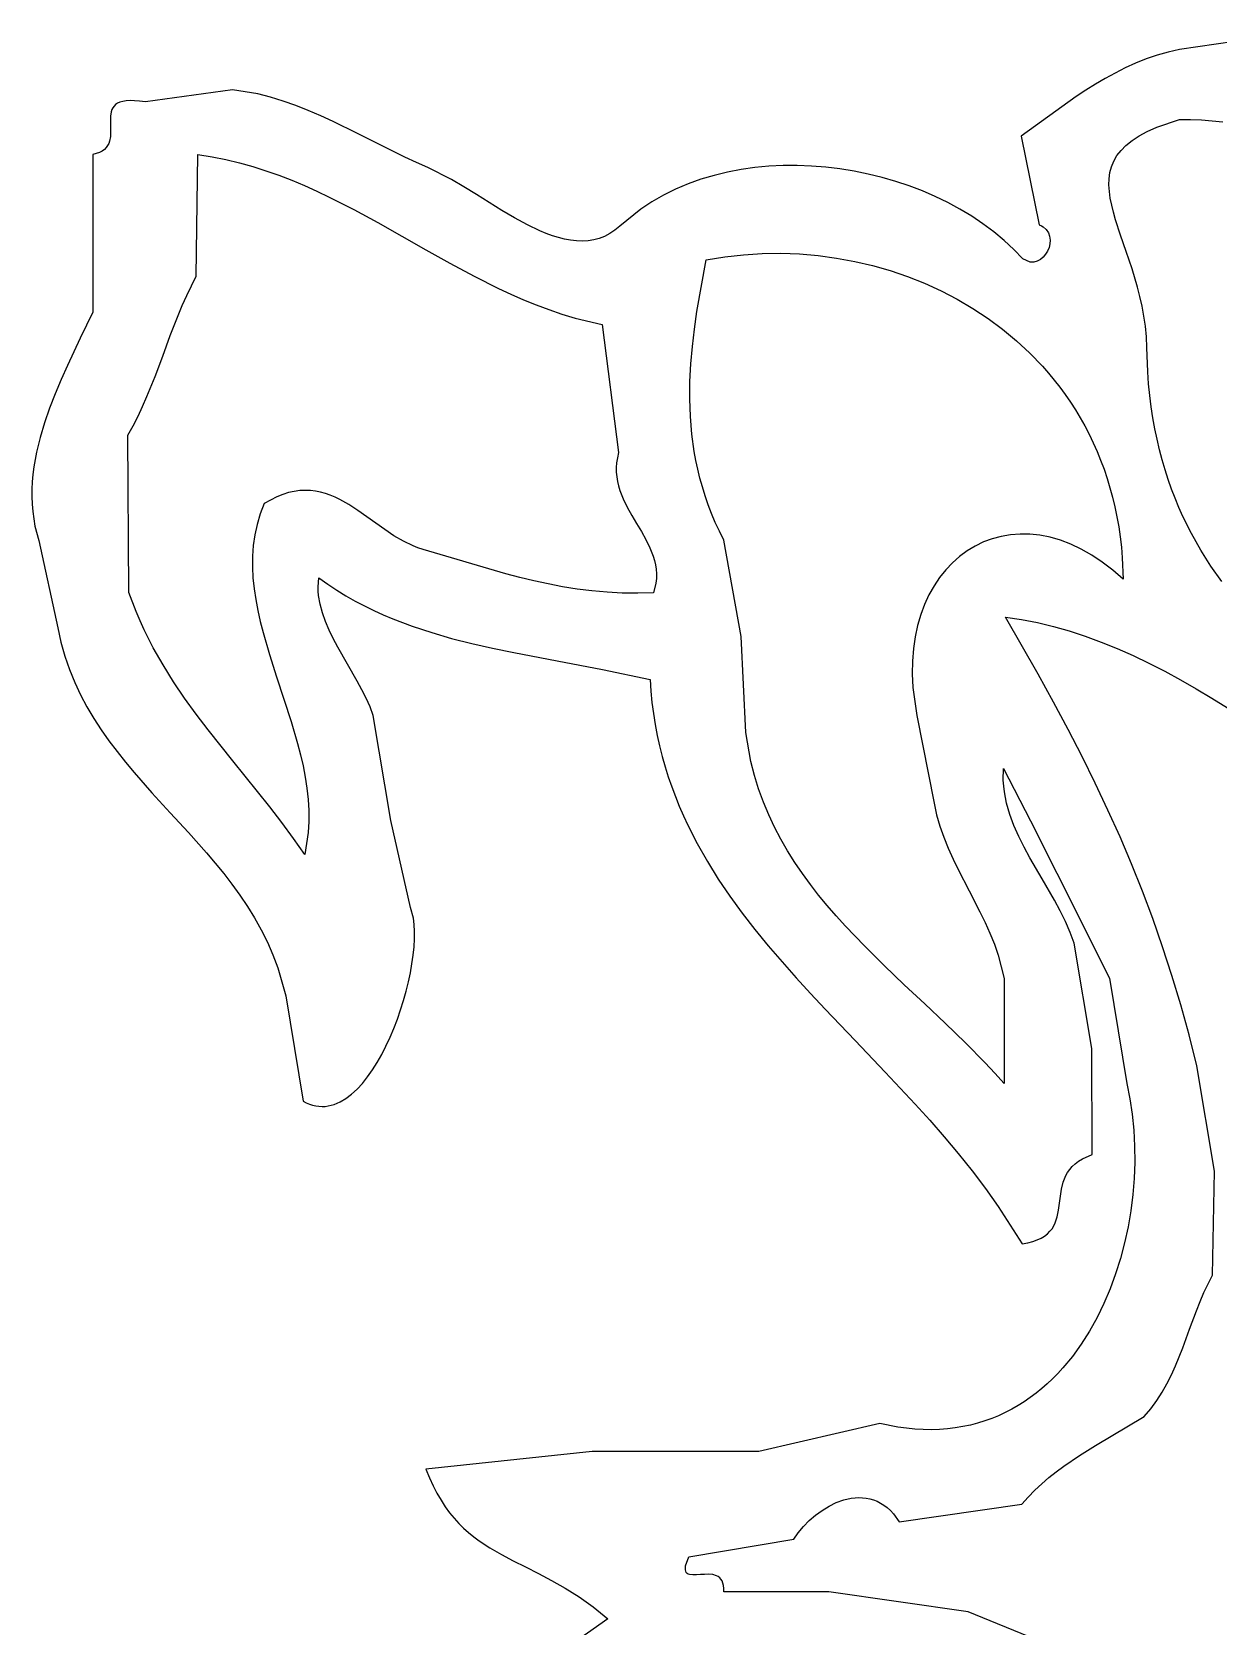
# Model space of a CAD drawing. Extents: x -38.8 to 24, y -17.1 to 3.4.
# Drawn here: x -33.441 to -32.764, y 0.572 to 1.481 of the extents above; entities that cross this region are included whole.
import ezdxf

# ---------------------------------------------------------------- set-up
doc = ezdxf.new("R2010")
doc.units = 0

msp = doc.modelspace()

# ---------------------------------------------------------------- linework, layer by layer
at = {"color": 7, "linetype": 'CONTINUOUS'}
for p, q in [((-32.716435, 1.481447), (-32.786435, 1.471447)), ((-32.805387, 1.466001), (-32.811421, 1.463579)), ((-32.799217, 1.468137), (-32.805387, 1.466001)), ((-32.792903, 1.469962), (-32.799217, 1.468137)), ((-32.786435, 1.471447), (-32.792903, 1.469962)), ((-32.823123, 1.457985), (-32.82881, 1.454866)), ((-32.81733, 1.460898), (-32.823123, 1.457985)), ((-32.811421, 1.463579), (-32.81733, 1.460898)), ((-33.326727, 1.448416), (-33.376435, 1.441447)), ((-33.312271, 1.446042), (-33.326727, 1.448416)), ((-32.839903, 1.448118), (-32.845328, 1.444542)), ((-32.8344, 1.451568), (-32.839903, 1.448118)), ((-32.82881, 1.454866), (-32.8344, 1.451568)), ((-33.39506, 1.438166), (-33.395592, 1.437087)), ((-33.394354, 1.439142), (-33.39506, 1.438166)), ((-33.393451, 1.440005), (-33.394354, 1.439142)), ((-33.392328, 1.440744), (-33.393451, 1.440005)), ((-33.390964, 1.441346), (-33.392328, 1.440744)), ((-33.389335, 1.4418), (-33.390964, 1.441346)), ((-33.387419, 1.442095), (-33.389335, 1.4418)), ((-33.385194, 1.442218), (-33.387419, 1.442095)), ((-33.382636, 1.442159), (-33.385194, 1.442218)), ((-33.379724, 1.441906), (-33.382636, 1.442159)), ((-33.376435, 1.441447), (-33.379724, 1.441906)), ((-33.305054, 1.444193), (-33.312271, 1.446042)), ((-33.297854, 1.441968), (-33.305054, 1.444193)), ((-33.290678, 1.439418), (-33.297854, 1.441968)), ((-33.283533, 1.436592), (-33.290678, 1.439418)), ((-32.845328, 1.444542), (-32.876789, 1.421934)), ((-33.396369, 1.433359), (-33.396428, 1.430576)), ((-33.396428, 1.430576), (-33.39626, 1.424717)), ((-33.395973, 1.435919), (-33.396369, 1.433359)), ((-33.395592, 1.437087), (-33.395973, 1.435919)), ((-33.276426, 1.433539), (-33.283533, 1.436592)), ((-33.269364, 1.430309), (-33.276426, 1.433539)), ((-33.255402, 1.423515), (-33.269364, 1.430309)), ((-32.799387, 1.42699), (-32.786435, 1.431447)), ((-32.786435, 1.431447), (-32.780044, 1.431449)), ((-32.786435, 1.431447), (-32.786435, 1.431447)), ((-32.780044, 1.431449), (-32.773793, 1.431224)), ((-32.773793, 1.431224), (-32.767679, 1.430775)), ((-32.767679, 1.430775), (-32.7617, 1.430108)), ((-33.396909, 1.419083), (-33.397369, 1.417796)), ((-33.396392, 1.421826), (-33.396909, 1.419083)), ((-33.39626, 1.424717), (-33.396392, 1.421826)), ((-33.241705, 1.416607), (-33.255402, 1.423515)), ((-32.876789, 1.421934), (-32.866435, 1.371447)), ((-32.816927, 1.416694), (-32.8135, 1.419443)), ((-32.8135, 1.419443), (-32.809458, 1.422075)), ((-32.809458, 1.422075), (-32.804765, 1.424591)), ((-32.804765, 1.424591), (-32.799387, 1.42699)), ((-33.402574, 1.41267), (-33.406435, 1.411447)), ((-33.406435, 1.411447), (-33.406435, 1.321447)), ((-33.40107, 1.413482), (-33.402574, 1.41267)), ((-33.39982, 1.414412), (-33.40107, 1.413482)), ((-33.398802, 1.415449), (-33.39982, 1.414412)), ((-33.397992, 1.416581), (-33.398802, 1.415449)), ((-33.397369, 1.417796), (-33.397992, 1.416581)), ((-33.347429, 1.341987), (-33.346435, 1.411447)), ((-33.346435, 1.411447), (-33.338418, 1.410199)), ((-33.346435, 1.411447), (-33.346435, 1.411447)), ((-33.338418, 1.410199), (-33.330541, 1.408637)), ((-33.228328, 1.409979), (-33.241705, 1.416607)), ((-33.221778, 1.406895), (-33.228328, 1.409979)), ((-32.823869, 1.407737), (-32.822077, 1.410842)), ((-32.822077, 1.410842), (-32.819774, 1.413828)), ((-32.819774, 1.413828), (-32.816927, 1.416694)), ((-33.330541, 1.408637), (-33.322796, 1.406779)), ((-33.322796, 1.406779), (-33.315174, 1.404648)), ((-33.315174, 1.404648), (-33.307666, 1.402261)), ((-33.307666, 1.402261), (-33.300264, 1.39964)), ((-33.215329, 1.40403), (-33.221778, 1.406895)), ((-33.201778, 1.397157), (-33.215329, 1.40403)), ((-33.04433, 1.401447), (-33.051982, 1.399593)), ((-33.036544, 1.402928), (-33.04433, 1.401447)), ((-33.028645, 1.404042), (-33.036544, 1.402928)), ((-33.020657, 1.404793), (-33.028645, 1.404042)), ((-33.0126, 1.405188), (-33.020657, 1.404793)), ((-33.004497, 1.405231), (-33.0126, 1.405188)), ((-32.99637, 1.404928), (-33.004497, 1.405231)), ((-32.988242, 1.404283), (-32.99637, 1.404928)), ((-32.980132, 1.403304), (-32.988242, 1.404283)), ((-32.972065, 1.401994), (-32.980132, 1.403304)), ((-32.964062, 1.400359), (-32.972065, 1.401994)), ((-32.826538, 1.397696), (-32.826064, 1.401165)), ((-32.826064, 1.401165), (-32.825187, 1.404511)), ((-32.825187, 1.404511), (-32.823869, 1.407737)), ((-33.300264, 1.39964), (-33.292958, 1.396804)), ((-33.292958, 1.396804), (-33.285739, 1.393773)), ((-33.285739, 1.393773), (-33.2786, 1.390567)), ((-33.194747, 1.393015), (-33.201778, 1.397157)), ((-33.187595, 1.388608), (-33.194747, 1.393015)), ((-33.073914, 1.39174), (-33.08081, 1.38834)), ((-33.066796, 1.394745), (-33.073914, 1.39174)), ((-33.059478, 1.397361), (-33.066796, 1.394745)), ((-33.051982, 1.399593), (-33.059478, 1.397361)), ((-32.956145, 1.398405), (-32.964062, 1.400359)), ((-32.948335, 1.396137), (-32.956145, 1.398405)), ((-32.940655, 1.39356), (-32.948335, 1.396137)), ((-32.933128, 1.39068), (-32.940655, 1.39356)), ((-32.826641, 1.394105), (-32.826538, 1.397696)), ((-32.826411, 1.39039), (-32.826641, 1.394105)), ((-33.2786, 1.390567), (-33.27153, 1.387206)), ((-33.27153, 1.387206), (-33.257565, 1.380099)), ((-33.173074, 1.379607), (-33.187595, 1.388608)), ((-33.087461, 1.384541), (-33.093847, 1.380337)), ((-33.08081, 1.38834), (-33.087461, 1.384541)), ((-32.925774, 1.387502), (-32.933128, 1.39068)), ((-32.918616, 1.38403), (-32.925774, 1.387502)), ((-32.911675, 1.380272), (-32.918616, 1.38403)), ((-32.825881, 1.38655), (-32.826411, 1.39039)), ((-32.825087, 1.382586), (-32.825881, 1.38655)), ((-32.824063, 1.378495), (-32.825087, 1.382586)), ((-33.257565, 1.380099), (-33.243775, 1.372613)), ((-33.16578, 1.375319), (-33.173074, 1.379607)), ((-33.158511, 1.371379), (-33.16578, 1.375319)), ((-33.093847, 1.380337), (-33.105732, 1.370692)), ((-32.904975, 1.376231), (-32.911675, 1.380272)), ((-32.898537, 1.371914), (-32.904975, 1.376231)), ((-32.822846, 1.374278), (-32.824063, 1.378495)), ((-32.819969, 1.365459), (-32.822846, 1.374278)), ((-33.243775, 1.372613), (-33.230087, 1.364906)), ((-33.230087, 1.364906), (-33.216432, 1.357138)), ((-33.151306, 1.367937), (-33.158511, 1.371379)), ((-33.147739, 1.366452), (-33.151306, 1.367937)), ((-33.144201, 1.365148), (-33.147739, 1.366452)), ((-33.140697, 1.364046), (-33.144201, 1.365148)), ((-33.114452, 1.364779), (-33.117516, 1.36358)), ((-33.111463, 1.366351), (-33.114452, 1.364779)), ((-33.108555, 1.368315), (-33.111463, 1.366351)), ((-33.105732, 1.370692), (-33.108555, 1.368315)), ((-32.892382, 1.367326), (-32.898537, 1.371914)), ((-32.886533, 1.362471), (-32.892382, 1.367326)), ((-32.866435, 1.371447), (-32.865219, 1.370866)), ((-32.865219, 1.370866), (-32.864148, 1.370197)), ((-32.864148, 1.370197), (-32.862419, 1.368628)), ((-32.862419, 1.368628), (-32.861211, 1.36681)), ((-32.861211, 1.36681), (-32.860486, 1.364811)), ((-32.860486, 1.364811), (-32.860207, 1.362701)), ((-32.816737, 1.356124), (-32.819969, 1.365459)), ((-33.216432, 1.357138), (-33.202739, 1.349469)), ((-33.137232, 1.363165), (-33.140697, 1.364046)), ((-33.133811, 1.362523), (-33.137232, 1.363165)), ((-33.130437, 1.362141), (-33.133811, 1.362523)), ((-33.127117, 1.362036), (-33.130437, 1.362141)), ((-33.123853, 1.362228), (-33.127117, 1.362036)), ((-33.120651, 1.362736), (-33.123853, 1.362228)), ((-33.117516, 1.36358), (-33.120651, 1.362736)), ((-32.881012, 1.357356), (-32.886533, 1.362471)), ((-32.875841, 1.351986), (-32.881012, 1.357356)), ((-32.86167, 1.356399), (-32.862799, 1.354538)), ((-32.860836, 1.358426), (-32.86167, 1.356399)), ((-32.860336, 1.36055), (-32.860836, 1.358426)), ((-32.860207, 1.362701), (-32.860336, 1.36055)), ((-32.81343, 1.346265), (-32.816737, 1.356124)), ((-33.202739, 1.349469), (-33.188938, 1.342059)), ((-33.061754, 1.321842), (-33.056435, 1.351447)), ((-33.056435, 1.351447), (-33.045799, 1.353156)), ((-33.056435, 1.351447), (-33.056435, 1.351447)), ((-33.045799, 1.353156), (-33.035129, 1.354333)), ((-33.035129, 1.354333), (-33.024448, 1.354984)), ((-33.024448, 1.354984), (-33.013782, 1.355113)), ((-33.013782, 1.355113), (-33.003153, 1.354726)), ((-33.003153, 1.354726), (-32.992587, 1.353828)), ((-32.992587, 1.353828), (-32.982106, 1.352426)), ((-32.982106, 1.352426), (-32.971736, 1.350524)), ((-32.971736, 1.350524), (-32.9615, 1.348127)), ((-32.9615, 1.348127), (-32.951423, 1.345243)), ((-32.871572, 1.350151), (-32.875841, 1.351986)), ((-32.869526, 1.350142), (-32.871572, 1.350151)), ((-32.867588, 1.350645), (-32.869526, 1.350142)), ((-32.865795, 1.351591), (-32.867588, 1.350645)), ((-32.864187, 1.352912), (-32.865795, 1.351591)), ((-32.862799, 1.354538), (-32.864187, 1.352912)), ((-32.81033, 1.335876), (-32.81343, 1.346265)), ((-33.352886, 1.331041), (-33.347429, 1.341987)), ((-33.188938, 1.342059), (-33.174957, 1.335067)), ((-32.951423, 1.345243), (-32.941528, 1.341875)), ((-32.941528, 1.341875), (-32.93184, 1.338029)), ((-32.93184, 1.338029), (-32.922382, 1.33371)), ((-33.355379, 1.325421), (-33.352886, 1.331041)), ((-33.174957, 1.335067), (-33.167877, 1.331778)), ((-33.167877, 1.331778), (-33.160726, 1.328653)), ((-33.160726, 1.328653), (-33.153495, 1.325713)), ((-32.922382, 1.33371), (-32.913179, 1.328925)), ((-32.913179, 1.328925), (-32.904255, 1.323679)), ((-32.808944, 1.330481), (-32.81033, 1.335876)), ((-32.807716, 1.324952), (-32.808944, 1.330481)), ((-33.406435, 1.321447), (-33.413611, 1.306666)), ((-33.362238, 1.308173), (-33.357751, 1.319726)), ((-33.357751, 1.319726), (-33.355379, 1.325421)), ((-33.153495, 1.325713), (-33.146175, 1.322977)), ((-33.146175, 1.322977), (-33.138757, 1.320465)), ((-33.138757, 1.320465), (-33.131232, 1.318198)), ((-33.063175, 1.311926), (-33.061754, 1.321842)), ((-32.904255, 1.323679), (-32.895634, 1.317976)), ((-32.806679, 1.319286), (-32.807716, 1.324952)), ((-32.80587, 1.313484), (-32.806679, 1.319286)), ((-33.131232, 1.318198), (-33.115828, 1.314476)), ((-33.115828, 1.314476), (-33.106435, 1.241447)), ((-33.06434, 1.301989), (-33.063175, 1.311926)), ((-32.895634, 1.317976), (-32.88734, 1.311823)), ((-32.88734, 1.311823), (-32.879397, 1.305225)), ((-32.805322, 1.307544), (-32.80587, 1.313484)), ((-33.413611, 1.306666), (-33.42098, 1.291138)), ((-33.366559, 1.296514), (-33.362238, 1.308173)), ((-33.065199, 1.29203), (-33.06434, 1.301989)), ((-32.879397, 1.305225), (-32.87183, 1.298187)), ((-32.805072, 1.301467), (-32.805322, 1.307544)), ((-32.804537, 1.28746), (-32.805072, 1.301467)), ((-33.370927, 1.284881), (-33.366559, 1.296514)), ((-33.065707, 1.282051), (-33.065199, 1.29203)), ((-32.87183, 1.298187), (-32.864662, 1.290715)), ((-33.424557, 1.283143), (-33.427969, 1.275021)), ((-33.42098, 1.291138), (-33.424557, 1.283143)), ((-33.375553, 1.273404), (-33.370927, 1.284881)), ((-32.864662, 1.290715), (-32.861235, 1.286818)), ((-32.861235, 1.286818), (-32.857917, 1.282814)), ((-32.857917, 1.282814), (-32.854711, 1.278705)), ((-32.804031, 1.280688), (-32.804537, 1.28746)), ((-33.427969, 1.275021), (-33.431143, 1.266791)), ((-33.065813, 1.272052), (-33.065707, 1.282051)), ((-32.854711, 1.278705), (-32.851619, 1.27449)), ((-32.851619, 1.27449), (-32.848646, 1.270171)), ((-32.803369, 1.274065), (-32.804031, 1.280688)), ((-32.802555, 1.26759), (-32.803369, 1.274065)), ((-33.431143, 1.266791), (-33.434009, 1.258474)), ((-33.380652, 1.262216), (-33.37803, 1.267766)), ((-33.37803, 1.267766), (-33.375553, 1.273404)), ((-33.065469, 1.262034), (-33.065813, 1.272052)), ((-32.848646, 1.270171), (-32.845794, 1.265748)), ((-32.845794, 1.265748), (-32.843065, 1.261222)), ((-32.801592, 1.261257), (-32.802555, 1.26759)), ((-33.434009, 1.258474), (-33.436495, 1.25009)), ((-33.386435, 1.251447), (-33.383445, 1.256771)), ((-33.383445, 1.256771), (-33.380652, 1.262216)), ((-33.064628, 1.251998), (-33.065469, 1.262034)), ((-32.843065, 1.261222), (-32.840464, 1.256594)), ((-32.840464, 1.256594), (-32.837992, 1.251863)), ((-32.800483, 1.255063), (-32.801592, 1.261257)), ((-33.436495, 1.25009), (-33.438529, 1.241658)), ((-33.385814, 1.161658), (-33.386435, 1.251447)), ((-33.063242, 1.241944), (-33.064628, 1.251998)), ((-32.837992, 1.251863), (-32.835654, 1.247032)), ((-32.835654, 1.247032), (-32.833451, 1.242101)), ((-32.799232, 1.249006), (-32.800483, 1.255063)), ((-32.79784, 1.243081), (-32.799232, 1.249006)), ((-33.438529, 1.241658), (-33.44004, 1.233198)), ((-33.107138, 1.238517), (-33.10758, 1.235663)), ((-33.106435, 1.241447), (-33.107138, 1.238517)), ((-33.062329, 1.236911), (-33.063242, 1.241944)), ((-32.833451, 1.242101), (-32.831387, 1.237069)), ((-32.831387, 1.237069), (-32.829466, 1.231939)), ((-32.796312, 1.237286), (-32.79784, 1.243081)), ((-32.79465, 1.231616), (-32.796312, 1.237286)), ((-33.440577, 1.228965), (-33.440957, 1.224731)), ((-33.44004, 1.233198), (-33.440577, 1.228965)), ((-33.10758, 1.235663), (-33.107777, 1.232879)), ((-33.107777, 1.232879), (-33.107748, 1.230161)), ((-33.107748, 1.230161), (-33.10751, 1.227505)), ((-33.061261, 1.231875), (-33.062329, 1.236911)), ((-33.060033, 1.226834), (-33.061261, 1.231875)), ((-32.829466, 1.231939), (-32.827689, 1.22671)), ((-32.792858, 1.226069), (-32.79465, 1.231616)), ((-33.441171, 1.220501), (-33.441209, 1.216276)), ((-33.440957, 1.224731), (-33.441171, 1.220501)), ((-33.291533, 1.219275), (-33.294766, 1.218558)), ((-33.288384, 1.219699), (-33.291533, 1.219275)), ((-33.285315, 1.219847), (-33.288384, 1.219699)), ((-33.282318, 1.219737), (-33.285315, 1.219847)), ((-33.27939, 1.219388), (-33.282318, 1.219737)), ((-33.276524, 1.218817), (-33.27939, 1.219388)), ((-33.10751, 1.227505), (-33.107081, 1.224905)), ((-33.107081, 1.224905), (-33.106478, 1.222356)), ((-33.106478, 1.222356), (-33.105719, 1.219854)), ((-33.105719, 1.219854), (-33.103802, 1.214971)), ((-33.058639, 1.221789), (-33.060033, 1.226834)), ((-33.057071, 1.216741), (-33.058639, 1.221789)), ((-32.827689, 1.22671), (-32.826061, 1.221384)), ((-32.826061, 1.221384), (-32.824583, 1.215961)), ((-32.790938, 1.220641), (-32.792858, 1.226069)), ((-32.788894, 1.215329), (-32.790938, 1.220641)), ((-33.441209, 1.216276), (-33.441063, 1.21206)), ((-33.441063, 1.21206), (-33.440724, 1.207854)), ((-33.308654, 1.212404), (-33.310949, 1.206444)), ((-33.301507, 1.216174), (-33.308654, 1.212404)), ((-33.298089, 1.217531), (-33.301507, 1.216174)), ((-33.294766, 1.218558), (-33.298089, 1.217531)), ((-33.273715, 1.218042), (-33.276524, 1.218817)), ((-33.270957, 1.217081), (-33.273715, 1.218042)), ((-33.268244, 1.215951), (-33.270957, 1.217081)), ((-33.265572, 1.21467), (-33.268244, 1.215951)), ((-33.260325, 1.211727), (-33.265572, 1.21467)), ((-33.255172, 1.208394), (-33.260325, 1.211727)), ((-33.103802, 1.214971), (-33.101473, 1.210218)), ((-33.101473, 1.210218), (-33.098871, 1.205557)), ((-33.055325, 1.211689), (-33.057071, 1.216741)), ((-33.053395, 1.206633), (-33.055325, 1.211689)), ((-32.824583, 1.215961), (-32.823259, 1.210441)), ((-32.823259, 1.210441), (-32.822093, 1.204826)), ((-32.786728, 1.210128), (-32.788894, 1.215329)), ((-32.784445, 1.205037), (-32.786728, 1.210128)), ((-33.440724, 1.207854), (-33.440183, 1.20366)), ((-33.440183, 1.20366), (-33.439431, 1.199483)), ((-33.310949, 1.206444), (-33.312731, 1.200445)), ((-33.250069, 1.204814), (-33.255172, 1.208394)), ((-33.239834, 1.197482), (-33.250069, 1.204814)), ((-33.098871, 1.205557), (-33.096138, 1.200948)), ((-33.096138, 1.200948), (-33.093414, 1.196354)), ((-33.051274, 1.201575), (-33.053395, 1.206633)), ((-33.048956, 1.196512), (-33.051274, 1.201575)), ((-32.822093, 1.204826), (-32.821087, 1.199116)), ((-32.779536, 1.195166), (-32.784445, 1.205037)), ((-33.439431, 1.199483), (-33.437258, 1.191184)), ((-33.31403, 1.19441), (-33.314879, 1.18834)), ((-33.312731, 1.200445), (-33.31403, 1.19441)), ((-33.234613, 1.194014), (-33.239834, 1.197482)), ((-33.229263, 1.190869), (-33.234613, 1.194014)), ((-33.093414, 1.196354), (-33.09084, 1.191736)), ((-33.09084, 1.191736), (-33.088557, 1.187057)), ((-33.046435, 1.191447), (-33.048956, 1.196512)), ((-32.893252, 1.192252), (-32.898225, 1.190407)), ((-32.888097, 1.193628), (-32.893252, 1.192252)), ((-32.882778, 1.194525), (-32.888097, 1.193628)), ((-32.877313, 1.19493), (-32.882778, 1.194525)), ((-32.87172, 1.19483), (-32.877313, 1.19493)), ((-32.866017, 1.194213), (-32.87172, 1.19483)), ((-32.860221, 1.193066), (-32.866017, 1.194213)), ((-32.854351, 1.191377), (-32.860221, 1.193066)), ((-32.821087, 1.199116), (-32.820243, 1.193311)), ((-32.820243, 1.193311), (-32.819566, 1.187413)), ((-32.774191, 1.185689), (-32.779536, 1.195166)), ((-33.437258, 1.191184), (-33.426435, 1.141447)), ((-33.314879, 1.18834), (-33.31531, 1.182238)), ((-33.223742, 1.188187), (-33.229263, 1.190869)), ((-33.220903, 1.187065), (-33.223742, 1.188187)), ((-33.218004, 1.186113), (-33.220903, 1.187065)), ((-33.170734, 1.172219), (-33.218004, 1.186113)), ((-33.088557, 1.187057), (-33.086705, 1.182277)), ((-33.036435, 1.136447), (-33.046435, 1.191447)), ((-32.907556, 1.185366), (-32.911877, 1.182194)), ((-32.902999, 1.188108), (-32.907556, 1.185366)), ((-32.898225, 1.190407), (-32.902999, 1.188108)), ((-32.848424, 1.189134), (-32.854351, 1.191377)), ((-32.842458, 1.186324), (-32.848424, 1.189134)), ((-32.83647, 1.182934), (-32.842458, 1.186324)), ((-32.83048, 1.178953), (-32.83647, 1.182934)), ((-32.819566, 1.187413), (-32.819058, 1.181422)), ((-32.768435, 1.176579), (-32.774191, 1.185689)), ((-33.31531, 1.182238), (-33.315354, 1.176105)), ((-33.315354, 1.176105), (-33.315044, 1.169943)), ((-33.086705, 1.182277), (-33.085986, 1.179837)), ((-33.085986, 1.179837), (-33.085426, 1.177358)), ((-33.085426, 1.177358), (-33.085046, 1.174835)), ((-33.085046, 1.174835), (-33.084861, 1.172263)), ((-32.919744, 1.17461), (-32.923253, 1.170222)), ((-32.915946, 1.178605), (-32.919744, 1.17461)), ((-32.911877, 1.182194), (-32.915946, 1.178605)), ((-32.824504, 1.174367), (-32.83048, 1.178953)), ((-32.818561, 1.169165), (-32.824504, 1.174367)), ((-32.819058, 1.181422), (-32.818561, 1.169165)), ((-32.762293, 1.167808), (-32.768435, 1.176579)), ((-33.315044, 1.169943), (-33.314412, 1.163754)), ((-33.277909, 1.16486), (-33.277561, 1.169887)), ((-33.277845, 1.162359), (-33.277909, 1.16486)), ((-33.277561, 1.169887), (-33.272403, 1.166287)), ((-33.272403, 1.166287), (-33.267211, 1.162903)), ((-33.162755, 1.170141), (-33.170734, 1.172219)), ((-33.154711, 1.168208), (-33.162755, 1.170141)), ((-33.14659, 1.166448), (-33.154711, 1.168208)), ((-33.138377, 1.16489), (-33.14659, 1.166448)), ((-33.130059, 1.163562), (-33.138377, 1.16489)), ((-33.085149, 1.166952), (-33.086432, 1.161388)), ((-33.084889, 1.169637), (-33.085149, 1.166952)), ((-33.084861, 1.172263), (-33.084889, 1.169637)), ((-32.926455, 1.165454), (-32.929334, 1.160318)), ((-32.923253, 1.170222), (-32.926455, 1.165454)), ((-33.381733, 1.150754), (-33.385814, 1.161658)), ((-33.314412, 1.163754), (-33.313488, 1.15754)), ((-33.313488, 1.15754), (-33.312306, 1.151303)), ((-33.277632, 1.159866), (-33.277845, 1.162359)), ((-33.276799, 1.154899), (-33.277632, 1.159866)), ((-33.267211, 1.162903), (-33.261983, 1.159723)), ((-33.261983, 1.159723), (-33.256718, 1.156739)), ((-33.256718, 1.156739), (-33.251414, 1.153939)), ((-33.121624, 1.162494), (-33.130059, 1.163562)), ((-33.113056, 1.161714), (-33.121624, 1.162494)), ((-33.104344, 1.16125), (-33.113056, 1.161714)), ((-33.095474, 1.161132), (-33.104344, 1.16125)), ((-33.086432, 1.161388), (-33.095474, 1.161132)), ((-32.929334, 1.160318), (-32.93187, 1.154827)), ((-33.379478, 1.145453), (-33.381733, 1.150754)), ((-33.312306, 1.151303), (-33.310898, 1.145044)), ((-33.275477, 1.149958), (-33.276799, 1.154899)), ((-33.273736, 1.145039), (-33.275477, 1.149958)), ((-33.251414, 1.153939), (-33.246071, 1.151314)), ((-33.246071, 1.151314), (-33.240686, 1.148854)), ((-33.240686, 1.148854), (-33.235258, 1.146549)), ((-33.235258, 1.146549), (-33.224268, 1.142365)), ((-32.934046, 1.148993), (-32.935845, 1.142828)), ((-32.93187, 1.154827), (-32.934046, 1.148993)), ((-32.867005, 1.114917), (-32.885669, 1.147553)), ((-32.885669, 1.147553), (-32.876588, 1.146196)), ((-32.876588, 1.146196), (-32.867491, 1.144411)), ((-33.426435, 1.141447), (-33.424614, 1.133213)), ((-33.37709, 1.140246), (-33.379478, 1.145453)), ((-33.371941, 1.130093), (-33.37709, 1.140246)), ((-33.310898, 1.145044), (-33.309294, 1.138767)), ((-33.309294, 1.138767), (-33.305631, 1.126161)), ((-33.271643, 1.140138), (-33.273736, 1.145039)), ((-33.269267, 1.135252), (-33.271643, 1.140138)), ((-33.224268, 1.142365), (-33.21309, 1.138682)), ((-33.21309, 1.138682), (-33.201714, 1.13542)), ((-32.935845, 1.142828), (-32.937247, 1.136345)), ((-32.867491, 1.144411), (-32.858385, 1.142215)), ((-32.858385, 1.142215), (-32.849273, 1.139625)), ((-32.849273, 1.139625), (-32.840162, 1.136657)), ((-33.424614, 1.133213), (-33.422374, 1.125294)), ((-33.366344, 1.120255), (-33.371941, 1.130093)), ((-33.266676, 1.130379), (-33.269267, 1.135252)), ((-33.261125, 1.120656), (-33.266676, 1.130379)), ((-33.201714, 1.13542), (-33.190126, 1.1325)), ((-33.190126, 1.1325), (-33.178318, 1.129842)), ((-33.178318, 1.129842), (-33.166276, 1.127367)), ((-33.033929, 1.08177), (-33.036435, 1.136447)), ((-32.938237, 1.129556), (-32.938794, 1.122474)), ((-32.937247, 1.136345), (-32.938237, 1.129556)), ((-32.840162, 1.136657), (-32.831057, 1.133328)), ((-32.831057, 1.133328), (-32.821962, 1.129654)), ((-32.821962, 1.129654), (-32.812884, 1.125653)), ((-33.422374, 1.125294), (-33.419741, 1.117671)), ((-33.360359, 1.110692), (-33.366344, 1.120255)), ((-33.305631, 1.126161), (-33.301571, 1.113501)), ((-33.255536, 1.110944), (-33.261125, 1.120656)), ((-33.166276, 1.127367), (-33.141451, 1.122646)), ((-33.141451, 1.122646), (-33.11556, 1.117702)), ((-32.938794, 1.122474), (-32.938903, 1.115111)), ((-32.812884, 1.125653), (-32.803826, 1.121341)), ((-32.803826, 1.121341), (-32.794794, 1.116735)), ((-33.419741, 1.117671), (-33.416744, 1.110321)), ((-33.416744, 1.110321), (-33.413409, 1.103226)), ((-33.354043, 1.101363), (-33.360359, 1.110692)), ((-33.301571, 1.113501), (-33.29737, 1.100802)), ((-33.252899, 1.106083), (-33.255536, 1.110944)), ((-33.11556, 1.117702), (-33.088514, 1.111898)), ((-33.088514, 1.111898), (-33.088044, 1.105318)), ((-32.938903, 1.115111), (-32.938545, 1.10748)), ((-32.858284, 1.099079), (-32.867005, 1.114917)), ((-32.794794, 1.116735), (-32.785794, 1.111852)), ((-32.785794, 1.111852), (-32.776831, 1.106708)), ((-33.413409, 1.103226), (-33.409764, 1.096363)), ((-33.347455, 1.092228), (-33.354043, 1.101363)), ((-33.29737, 1.100802), (-33.293284, 1.088078)), ((-33.250457, 1.101216), (-33.252899, 1.106083)), ((-33.24828, 1.096338), (-33.250457, 1.101216)), ((-33.088044, 1.105318), (-33.087392, 1.098849)), ((-32.938545, 1.10748), (-32.936356, 1.091462)), ((-32.776831, 1.106708), (-32.767909, 1.10132)), ((-32.767909, 1.10132), (-32.759034, 1.095704)), ((-33.409764, 1.096363), (-33.405837, 1.089711)), ((-33.340652, 1.083247), (-33.347455, 1.092228)), ((-33.246435, 1.091447), (-33.24828, 1.096338)), ((-33.087392, 1.098849), (-33.086562, 1.09249)), ((-33.086562, 1.09249), (-33.085558, 1.086236)), ((-32.849956, 1.083477), (-32.858284, 1.099079)), ((-33.405837, 1.089711), (-33.401655, 1.083251)), ((-33.401655, 1.083251), (-33.397246, 1.076962)), ((-33.326635, 1.065585), (-33.340652, 1.083247)), ((-33.293284, 1.088078), (-33.289569, 1.075346)), ((-33.236435, 1.031447), (-33.246435, 1.091447)), ((-33.085558, 1.086236), (-33.084386, 1.080084)), ((-32.936356, 1.091462), (-32.926435, 1.041447)), ((-32.842009, 1.068047), (-32.849956, 1.083477)), ((-33.397246, 1.076962), (-33.392637, 1.070821)), ((-33.289569, 1.075346), (-33.28793, 1.068982)), ((-33.084386, 1.080084), (-33.083049, 1.074032)), ((-33.083049, 1.074032), (-33.081552, 1.068077)), ((-33.03095, 1.065128), (-33.033929, 1.08177)), ((-33.392637, 1.070821), (-33.387856, 1.06481)), ((-33.387856, 1.06481), (-33.38293, 1.058906)), ((-33.312457, 1.048053), (-33.326635, 1.065585)), ((-33.28793, 1.068982), (-33.286479, 1.062621)), ((-33.081552, 1.068077), (-33.0799, 1.062215)), ((-33.028911, 1.057188), (-33.03095, 1.065128)), ((-32.83443, 1.052725), (-32.842009, 1.068047)), ((-33.38293, 1.058906), (-33.372753, 1.047339)), ((-33.286479, 1.062621), (-33.285248, 1.056265)), ((-33.285248, 1.056265), (-33.28427, 1.049917)), ((-33.0799, 1.062215), (-33.078097, 1.056444)), ((-33.078097, 1.056444), (-33.076147, 1.05076)), ((-33.026528, 1.049487), (-33.028911, 1.057188)), ((-32.88692, 1.054471), (-32.886818, 1.061245)), ((-32.886818, 1.061245), (-32.871404, 1.031385)), ((-33.372753, 1.047339), (-33.362326, 1.035954)), ((-33.305454, 1.039235), (-33.312457, 1.048053)), ((-33.28427, 1.049917), (-33.283576, 1.043578)), ((-33.076147, 1.05076), (-33.074054, 1.045161)), ((-33.023817, 1.042012), (-33.026528, 1.049487)), ((-32.886693, 1.051139), (-32.88692, 1.054471)), ((-32.886294, 1.047841), (-32.886693, 1.051139)), ((-32.885733, 1.044576), (-32.886294, 1.047841)), ((-32.82721, 1.037448), (-32.83443, 1.052725)), ((-33.298585, 1.030329), (-33.305454, 1.039235)), ((-33.283576, 1.043578), (-33.283197, 1.037251)), ((-33.283197, 1.037251), (-33.283167, 1.030936)), ((-33.074054, 1.045161), (-33.071824, 1.039643)), ((-33.071824, 1.039643), (-33.069461, 1.034204)), ((-33.020795, 1.034751), (-33.023817, 1.042012)), ((-32.926435, 1.041447), (-32.92496, 1.034772)), ((-32.885021, 1.041341), (-32.885733, 1.044576)), ((-32.883182, 1.034955), (-32.885021, 1.041341)), ((-32.820336, 1.022151), (-32.82721, 1.037448)), ((-33.362326, 1.035954), (-33.351871, 1.024585)), ((-33.291909, 1.021294), (-33.298585, 1.030329)), ((-33.283167, 1.030936), (-33.283517, 1.024636)), ((-33.22521, 0.981962), (-33.236435, 1.031447)), ((-33.069461, 1.034204), (-33.066969, 1.02884)), ((-33.066969, 1.02884), (-33.061615, 1.018326)), ((-33.017478, 1.027692), (-33.020795, 1.034751)), ((-32.92496, 1.034772), (-32.923076, 1.028267)), ((-32.923076, 1.028267), (-32.920839, 1.021908)), ((-32.880857, 1.028667), (-32.883182, 1.034955)), ((-32.878129, 1.02246), (-32.880857, 1.028667)), ((-32.871404, 1.031385), (-32.856379, 1.001435)), ((-33.351871, 1.024585), (-33.341605, 1.013066)), ((-33.285483, 1.01209), (-33.291909, 1.021294)), ((-33.283517, 1.024636), (-33.285483, 1.01209)), ((-33.013881, 1.020823), (-33.017478, 1.027692)), ((-33.010023, 1.014132), (-33.013881, 1.020823)), ((-32.920839, 1.021908), (-32.91831, 1.01567)), ((-32.875077, 1.01632), (-32.878129, 1.02246)), ((-32.813797, 1.006772), (-32.820336, 1.022151)), ((-33.341605, 1.013066), (-33.336613, 1.007198)), ((-33.061615, 1.018326), (-33.0558, 1.008078)), ((-33.005918, 1.007606), (-33.010023, 1.014132)), ((-32.91831, 1.01567), (-32.915546, 1.00953)), ((-32.871784, 1.010231), (-32.875077, 1.01632)), ((-32.864794, 0.998141), (-32.871784, 1.010231)), ((-33.336613, 1.007198), (-33.331751, 1.001229)), ((-33.331751, 1.001229), (-33.327046, 0.99514)), ((-33.0558, 1.008078), (-33.049557, 0.99807)), ((-33.001583, 1.001234), (-33.005918, 1.007606)), ((-32.997035, 0.995004), (-33.001583, 1.001234)), ((-32.915546, 1.00953), (-32.912607, 1.003462)), ((-32.912607, 1.003462), (-32.906435, 0.991447)), ((-32.856379, 1.001435), (-32.826415, 0.941457)), ((-32.807581, 0.991246), (-32.813797, 1.006772)), ((-33.327046, 0.99514), (-33.322526, 0.98891)), ((-33.049557, 0.99807), (-33.042924, 0.98828)), ((-32.99229, 0.988902), (-32.997035, 0.995004)), ((-32.906435, 0.991447), (-32.900263, 0.979432)), ((-32.857807, 0.986065), (-32.864794, 0.998141)), ((-33.322526, 0.98891), (-33.318219, 0.982516)), ((-33.318219, 0.982516), (-33.314152, 0.97594)), ((-33.042924, 0.98828), (-33.035935, 0.978683)), ((-32.987365, 0.982918), (-32.99229, 0.988902)), ((-32.982274, 0.97704), (-32.987365, 0.982918)), ((-32.854518, 0.979992), (-32.857807, 0.986065)), ((-32.801677, 0.97551), (-32.807581, 0.991246)), ((-33.314152, 0.97594), (-33.310352, 0.96916)), ((-33.223532, 0.975858), (-33.22521, 0.981962)), ((-33.223078, 0.972223), (-33.223532, 0.975858)), ((-33.035935, 0.978683), (-33.028625, 0.969254)), ((-32.977036, 0.971254), (-32.982274, 0.97704)), ((-32.900263, 0.979432), (-32.897324, 0.973364)), ((-32.897324, 0.973364), (-32.89456, 0.967224)), ((-32.851472, 0.973875), (-32.854518, 0.979992)), ((-32.84875, 0.967699), (-32.851472, 0.973875)), ((-32.796074, 0.9595), (-32.801677, 0.97551)), ((-33.310352, 0.96916), (-33.306848, 0.962155)), ((-33.22287, 0.968251), (-33.223078, 0.972223)), ((-33.222901, 0.963977), (-33.22287, 0.968251)), ((-33.028625, 0.969254), (-33.021032, 0.95997)), ((-32.966181, 0.959912), (-32.977036, 0.971254)), ((-32.89456, 0.967224), (-32.892031, 0.960986)), ((-32.846435, 0.961447), (-32.84875, 0.967699)), ((-33.306848, 0.962155), (-33.303666, 0.954904)), ((-33.22365, 0.954677), (-33.223164, 0.959441)), ((-33.223164, 0.959441), (-33.222901, 0.963977)), ((-33.021032, 0.95997), (-33.013189, 0.950806)), ((-32.95493, 0.948798), (-32.966181, 0.959912)), ((-32.892031, 0.960986), (-32.889794, 0.954627)), ((-32.836435, 0.901447), (-32.846435, 0.961447)), ((-32.79076, 0.943152), (-32.796074, 0.9595)), ((-33.303666, 0.954904), (-33.300835, 0.947387)), ((-33.300835, 0.947387), (-33.296331, 0.93147)), ((-33.225263, 0.944622), (-33.224352, 0.949726)), ((-33.224352, 0.949726), (-33.22365, 0.954677)), ((-33.013189, 0.950806), (-33.005133, 0.941738)), ((-32.943414, 0.937813), (-32.95493, 0.948798)), ((-32.889794, 0.954627), (-32.886435, 0.941447)), ((-33.227681, 0.934111), (-33.226375, 0.939405)), ((-33.226375, 0.939405), (-33.225263, 0.944622)), ((-33.005133, 0.941738), (-32.996899, 0.932742)), ((-32.931764, 0.926862), (-32.943414, 0.937813)), ((-32.886435, 0.941447), (-32.886435, 0.881447)), ((-32.826415, 0.941457), (-32.816435, 0.881447)), ((-32.785723, 0.926403), (-32.79076, 0.943152)), ((-33.296331, 0.93147), (-33.286435, 0.871447)), ((-33.230842, 0.923443), (-33.229172, 0.928778)), ((-33.229172, 0.928778), (-33.227681, 0.934111)), ((-32.996899, 0.932742), (-32.988523, 0.923794)), ((-33.232683, 0.918144), (-33.230842, 0.923443)), ((-32.988523, 0.923794), (-32.971486, 0.905944)), ((-32.92011, 0.915846), (-32.931764, 0.926862)), ((-32.780952, 0.909189), (-32.785723, 0.926403)), ((-33.236848, 0.907801), (-33.234688, 0.912917)), ((-33.234688, 0.912917), (-33.232683, 0.918144)), ((-32.908583, 0.90467), (-32.92011, 0.915846)), ((-33.241605, 0.898049), (-33.239156, 0.902832)), ((-33.239156, 0.902832), (-33.236848, 0.907801)), ((-32.971486, 0.905944), (-32.954306, 0.887996)), ((-32.897315, 0.893236), (-32.908583, 0.90467)), ((-32.836265, 0.840959), (-32.836435, 0.901447)), ((-32.776435, 0.891447), (-32.780952, 0.909189)), ((-33.246895, 0.889187), (-33.244187, 0.893488)), ((-33.244187, 0.893488), (-33.241605, 0.898049)), ((-32.891818, 0.887392), (-32.897315, 0.893236)), ((-32.766435, 0.831447), (-32.776435, 0.891447)), ((-33.252657, 0.881513), (-33.24972, 0.885183)), ((-33.24972, 0.885183), (-33.246895, 0.889187)), ((-32.954306, 0.887996), (-32.937268, 0.869754)), ((-32.886435, 0.881447), (-32.891818, 0.887392)), ((-33.262053, 0.872887), (-33.25883, 0.875328)), ((-33.25883, 0.875328), (-33.255696, 0.878216)), ((-33.255696, 0.878216), (-33.252657, 0.881513)), ((-32.816435, 0.881447), (-32.814711, 0.872774)), ((-33.286435, 0.871447), (-33.284618, 0.87049)), ((-33.284618, 0.87049), (-33.282809, 0.869714)), ((-33.282809, 0.869714), (-33.281009, 0.869116)), ((-33.281009, 0.869116), (-33.279218, 0.86869)), ((-33.279218, 0.86869), (-33.277438, 0.868432)), ((-33.277438, 0.868432), (-33.27567, 0.868337)), ((-33.27567, 0.868337), (-33.273914, 0.8684)), ((-33.273914, 0.8684), (-33.272172, 0.868617)), ((-33.272172, 0.868617), (-33.268731, 0.869494)), ((-33.268731, 0.869494), (-33.265356, 0.870929)), ((-33.265356, 0.870929), (-33.262053, 0.872887)), ((-32.937268, 0.869754), (-32.928891, 0.860464)), ((-32.814711, 0.872774), (-32.813405, 0.863914)), ((-32.928891, 0.860464), (-32.920656, 0.851027)), ((-32.813405, 0.863914), (-32.812514, 0.854904)), ((-32.920656, 0.851027), (-32.912599, 0.841421)), ((-32.812514, 0.854904), (-32.812036, 0.845778)), ((-32.912599, 0.841421), (-32.904755, 0.831621)), ((-32.845956, 0.83568), (-32.844002, 0.837165)), ((-32.844002, 0.837165), (-32.841752, 0.838546)), ((-32.841752, 0.838546), (-32.836265, 0.840959)), ((-32.812036, 0.845778), (-32.81197, 0.836573)), ((-32.904755, 0.831621), (-32.89716, 0.821602)), ((-32.852099, 0.827029), (-32.851275, 0.828892)), ((-32.851275, 0.828892), (-32.850272, 0.830697)), ((-32.850272, 0.830697), (-32.849067, 0.832437)), ((-32.849067, 0.832437), (-32.847637, 0.834101)), ((-32.847637, 0.834101), (-32.845956, 0.83568)), ((-32.81197, 0.836573), (-32.812312, 0.827323)), ((-32.767513, 0.772048), (-32.766435, 0.831447)), ((-32.89716, 0.821602), (-32.889849, 0.811341)), ((-32.854369, 0.817188), (-32.853736, 0.821192)), ((-32.853736, 0.821192), (-32.852768, 0.825118)), ((-32.852768, 0.825118), (-32.852099, 0.827029)), ((-32.812312, 0.827323), (-32.813062, 0.818064)), ((-32.889849, 0.811341), (-32.876221, 0.789996)), ((-32.855386, 0.809246), (-32.854856, 0.813181)), ((-32.854856, 0.813181), (-32.854369, 0.817188)), ((-32.813062, 0.818064), (-32.814215, 0.808831)), ((-32.858144, 0.800213), (-32.857334, 0.80189)), ((-32.857334, 0.80189), (-32.856677, 0.803641)), ((-32.856677, 0.803641), (-32.856149, 0.805457)), ((-32.856149, 0.805457), (-32.855386, 0.809246)), ((-32.814215, 0.808831), (-32.815771, 0.799661)), ((-32.870084, 0.791333), (-32.867541, 0.792229)), ((-32.867541, 0.792229), (-32.865316, 0.793266)), ((-32.865316, 0.793266), (-32.863386, 0.794432)), ((-32.863386, 0.794432), (-32.861728, 0.795719)), ((-32.861728, 0.795719), (-32.860317, 0.797118)), ((-32.860317, 0.797118), (-32.85913, 0.798619)), ((-32.85913, 0.798619), (-32.858144, 0.800213)), ((-32.815771, 0.799661), (-32.817726, 0.790589)), ((-32.876221, 0.789996), (-32.87297, 0.790585)), ((-32.87297, 0.790585), (-32.870084, 0.791333)), ((-32.817726, 0.790589), (-32.820079, 0.781649)), ((-32.820079, 0.781649), (-32.822828, 0.772878)), ((-32.825969, 0.764311), (-32.829502, 0.755983)), ((-32.822828, 0.772878), (-32.825969, 0.764311)), ((-32.772446, 0.762133), (-32.767513, 0.772048)), ((-32.829502, 0.755983), (-32.833423, 0.747931)), ((-32.776701, 0.751823), (-32.774638, 0.757016)), ((-32.774638, 0.757016), (-32.772446, 0.762133)), ((-32.833423, 0.747931), (-32.837731, 0.740189)), ((-32.780609, 0.741293), (-32.776701, 0.751823)), ((-32.837731, 0.740189), (-32.842423, 0.732793)), ((-32.784502, 0.730721), (-32.780609, 0.741293)), ((-32.842423, 0.732793), (-32.847497, 0.725778)), ((-32.788708, 0.720282), (-32.784502, 0.730721)), ((-32.852951, 0.719181), (-32.855819, 0.71605)), ((-32.847497, 0.725778), (-32.852951, 0.719181)), ((-32.791033, 0.715168), (-32.788708, 0.720282)), ((-32.861838, 0.710144), (-32.864988, 0.707379)), ((-32.858782, 0.713036), (-32.861838, 0.710144)), ((-32.855819, 0.71605), (-32.858782, 0.713036)), ((-32.796333, 0.70526), (-32.793561, 0.710153)), ((-32.793561, 0.710153), (-32.791033, 0.715168)), ((-32.871568, 0.702245), (-32.874997, 0.699886)), ((-32.868232, 0.704745), (-32.871568, 0.702245)), ((-32.864988, 0.707379), (-32.868232, 0.704745)), ((-32.802774, 0.695927), (-32.79939, 0.700511)), ((-32.79939, 0.700511), (-32.796333, 0.70526)), ((-32.889634, 0.691934), (-32.893522, 0.69034)), ((-32.885837, 0.693691), (-32.889634, 0.691934)), ((-32.882132, 0.695604), (-32.885837, 0.693691)), ((-32.878518, 0.697671), (-32.882132, 0.695604)), ((-32.874997, 0.699886), (-32.878518, 0.697671)), ((-32.834381, 0.674988), (-32.806526, 0.691531)), ((-32.806526, 0.691531), (-32.802774, 0.695927)), ((-32.957387, 0.687507), (-33.026435, 0.671447)), ((-32.9472, 0.685454), (-32.957387, 0.687507)), ((-32.942238, 0.68476), (-32.9472, 0.685454)), ((-32.937364, 0.68428), (-32.942238, 0.68476)), ((-32.932579, 0.684011), (-32.937364, 0.68428)), ((-32.927881, 0.683948), (-32.932579, 0.684011)), ((-32.923273, 0.684087), (-32.927881, 0.683948)), ((-32.918753, 0.684424), (-32.923273, 0.684087)), ((-32.914323, 0.684953), (-32.918753, 0.684424)), ((-32.909982, 0.685671), (-32.914323, 0.684953)), ((-32.905732, 0.686574), (-32.909982, 0.685671)), ((-32.901571, 0.687655), (-32.905732, 0.686574)), ((-32.897501, 0.688912), (-32.901571, 0.687655)), ((-32.893522, 0.69034), (-32.897501, 0.688912)), ((-32.843506, 0.669239), (-32.834381, 0.674988)), ((-33.121435, 0.671447), (-33.216435, 0.661447)), ((-33.026435, 0.671447), (-33.121435, 0.671447)), ((-32.852377, 0.663147), (-32.843506, 0.669239)), ((-33.216435, 0.661447), (-33.214414, 0.656509)), ((-33.214414, 0.656509), (-33.212294, 0.651915)), ((-32.864982, 0.653066), (-32.860891, 0.656574)), ((-32.860891, 0.656574), (-32.856685, 0.659929)), ((-32.856685, 0.659929), (-32.852377, 0.663147)), ((-33.212294, 0.651915), (-33.210077, 0.647646)), ((-33.210077, 0.647646), (-33.207765, 0.643683)), ((-32.872767, 0.645519), (-32.868945, 0.649386)), ((-32.868945, 0.649386), (-32.864982, 0.653066)), ((-33.207765, 0.643683), (-33.205359, 0.640005)), ((-33.205359, 0.640005), (-33.202862, 0.636593)), ((-32.994183, 0.635132), (-32.990373, 0.637923)), ((-32.990373, 0.637923), (-32.986364, 0.640345)), ((-32.986364, 0.640345), (-32.982207, 0.64234)), ((-32.982207, 0.64234), (-32.977953, 0.643849)), ((-32.977953, 0.643849), (-32.97365, 0.644815)), ((-32.97365, 0.644815), (-32.971497, 0.645076)), ((-32.971497, 0.645076), (-32.969351, 0.645179)), ((-32.969351, 0.645179), (-32.967218, 0.645117)), ((-32.967218, 0.645117), (-32.965104, 0.644882)), ((-32.965104, 0.644882), (-32.963016, 0.644468)), ((-32.963016, 0.644468), (-32.96096, 0.643867)), ((-32.96096, 0.643867), (-32.958943, 0.643072)), ((-32.958943, 0.643072), (-32.95697, 0.642075)), ((-32.95697, 0.642075), (-32.955048, 0.640869)), ((-32.955048, 0.640869), (-32.953184, 0.639448)), ((-32.953184, 0.639448), (-32.951382, 0.637803)), ((-32.951382, 0.637803), (-32.949651, 0.635927)), ((-32.946422, 0.631455), (-32.876435, 0.641447)), ((-32.876435, 0.641447), (-32.872767, 0.645519)), ((-33.202862, 0.636593), (-33.200276, 0.633426)), ((-33.200276, 0.633426), (-33.197603, 0.630485)), ((-33.197603, 0.630485), (-33.194845, 0.62775)), ((-33.194845, 0.62775), (-33.192004, 0.625202)), ((-33.003921, 0.62513), (-33.001007, 0.628677)), ((-33.001007, 0.628677), (-32.997744, 0.632031)), ((-32.997744, 0.632031), (-32.994183, 0.635132)), ((-32.949651, 0.635927), (-32.946422, 0.631455)), ((-33.192004, 0.625202), (-33.189083, 0.622819)), ((-33.189083, 0.622819), (-33.186082, 0.620584)), ((-33.186082, 0.620584), (-33.179852, 0.616473)), ((-33.066435, 0.611447), (-33.006435, 0.621447)), ((-33.006435, 0.621447), (-33.003921, 0.62513)), ((-33.179852, 0.616473), (-33.173331, 0.61271)), ((-33.173331, 0.61271), (-33.166536, 0.609137)), ((-33.068188, 0.606309), (-33.066435, 0.611447)), ((-33.166536, 0.609137), (-33.159483, 0.605595)), ((-33.159483, 0.605595), (-33.152187, 0.601925)), ((-33.152187, 0.601925), (-33.144666, 0.597969)), ((-33.068359, 0.605062), (-33.068188, 0.606309)), ((-33.068344, 0.60402), (-33.068359, 0.605062)), ((-33.068157, 0.603166), (-33.068344, 0.60402)), ((-33.067811, 0.602483), (-33.068157, 0.603166)), ((-33.067321, 0.601954), (-33.067811, 0.602483)), ((-33.066698, 0.601561), (-33.067321, 0.601954)), ((-33.065957, 0.601289), (-33.066698, 0.601561)), ((-33.06417, 0.601038), (-33.065957, 0.601289)), ((-33.062068, 0.601064), (-33.06417, 0.601038)), ((-33.059756, 0.601233), (-33.062068, 0.601064)), ((-33.05734, 0.601407), (-33.059756, 0.601233)), ((-33.054927, 0.601454), (-33.05734, 0.601407)), ((-33.052621, 0.601236), (-33.054927, 0.601454)), ((-33.050531, 0.600619), (-33.052621, 0.601236)), ((-33.049599, 0.600118), (-33.050531, 0.600619)), ((-33.144666, 0.597969), (-33.136936, 0.593567)), ((-33.136936, 0.593567), (-33.129014, 0.588562)), ((-33.048761, 0.599466), (-33.049599, 0.600118)), ((-33.048029, 0.598648), (-33.048761, 0.599466)), ((-33.047417, 0.597644), (-33.048029, 0.598648)), ((-33.046939, 0.596439), (-33.047417, 0.597644)), ((-33.046607, 0.595016), (-33.046939, 0.596439)), ((-33.046434, 0.593358), (-33.046607, 0.595016)), ((-33.046435, 0.591447), (-33.046434, 0.593358)), ((-32.986435, 0.591447), (-33.046435, 0.591447)), ((-32.907035, 0.580018), (-32.986435, 0.591447)), ((-33.129014, 0.588562), (-33.124985, 0.585784)), ((-33.124985, 0.585784), (-33.120914, 0.582795)), ((-33.120914, 0.582795), (-33.112655, 0.576106)), ((-33.112655, 0.576106), (-33.135742, 0.559588)), ((-32.86836, 0.564148), (-32.907035, 0.580018))]:
    msp.add_line(p, q, dxfattribs=at)

doc.saveas('drawing.dxf')
